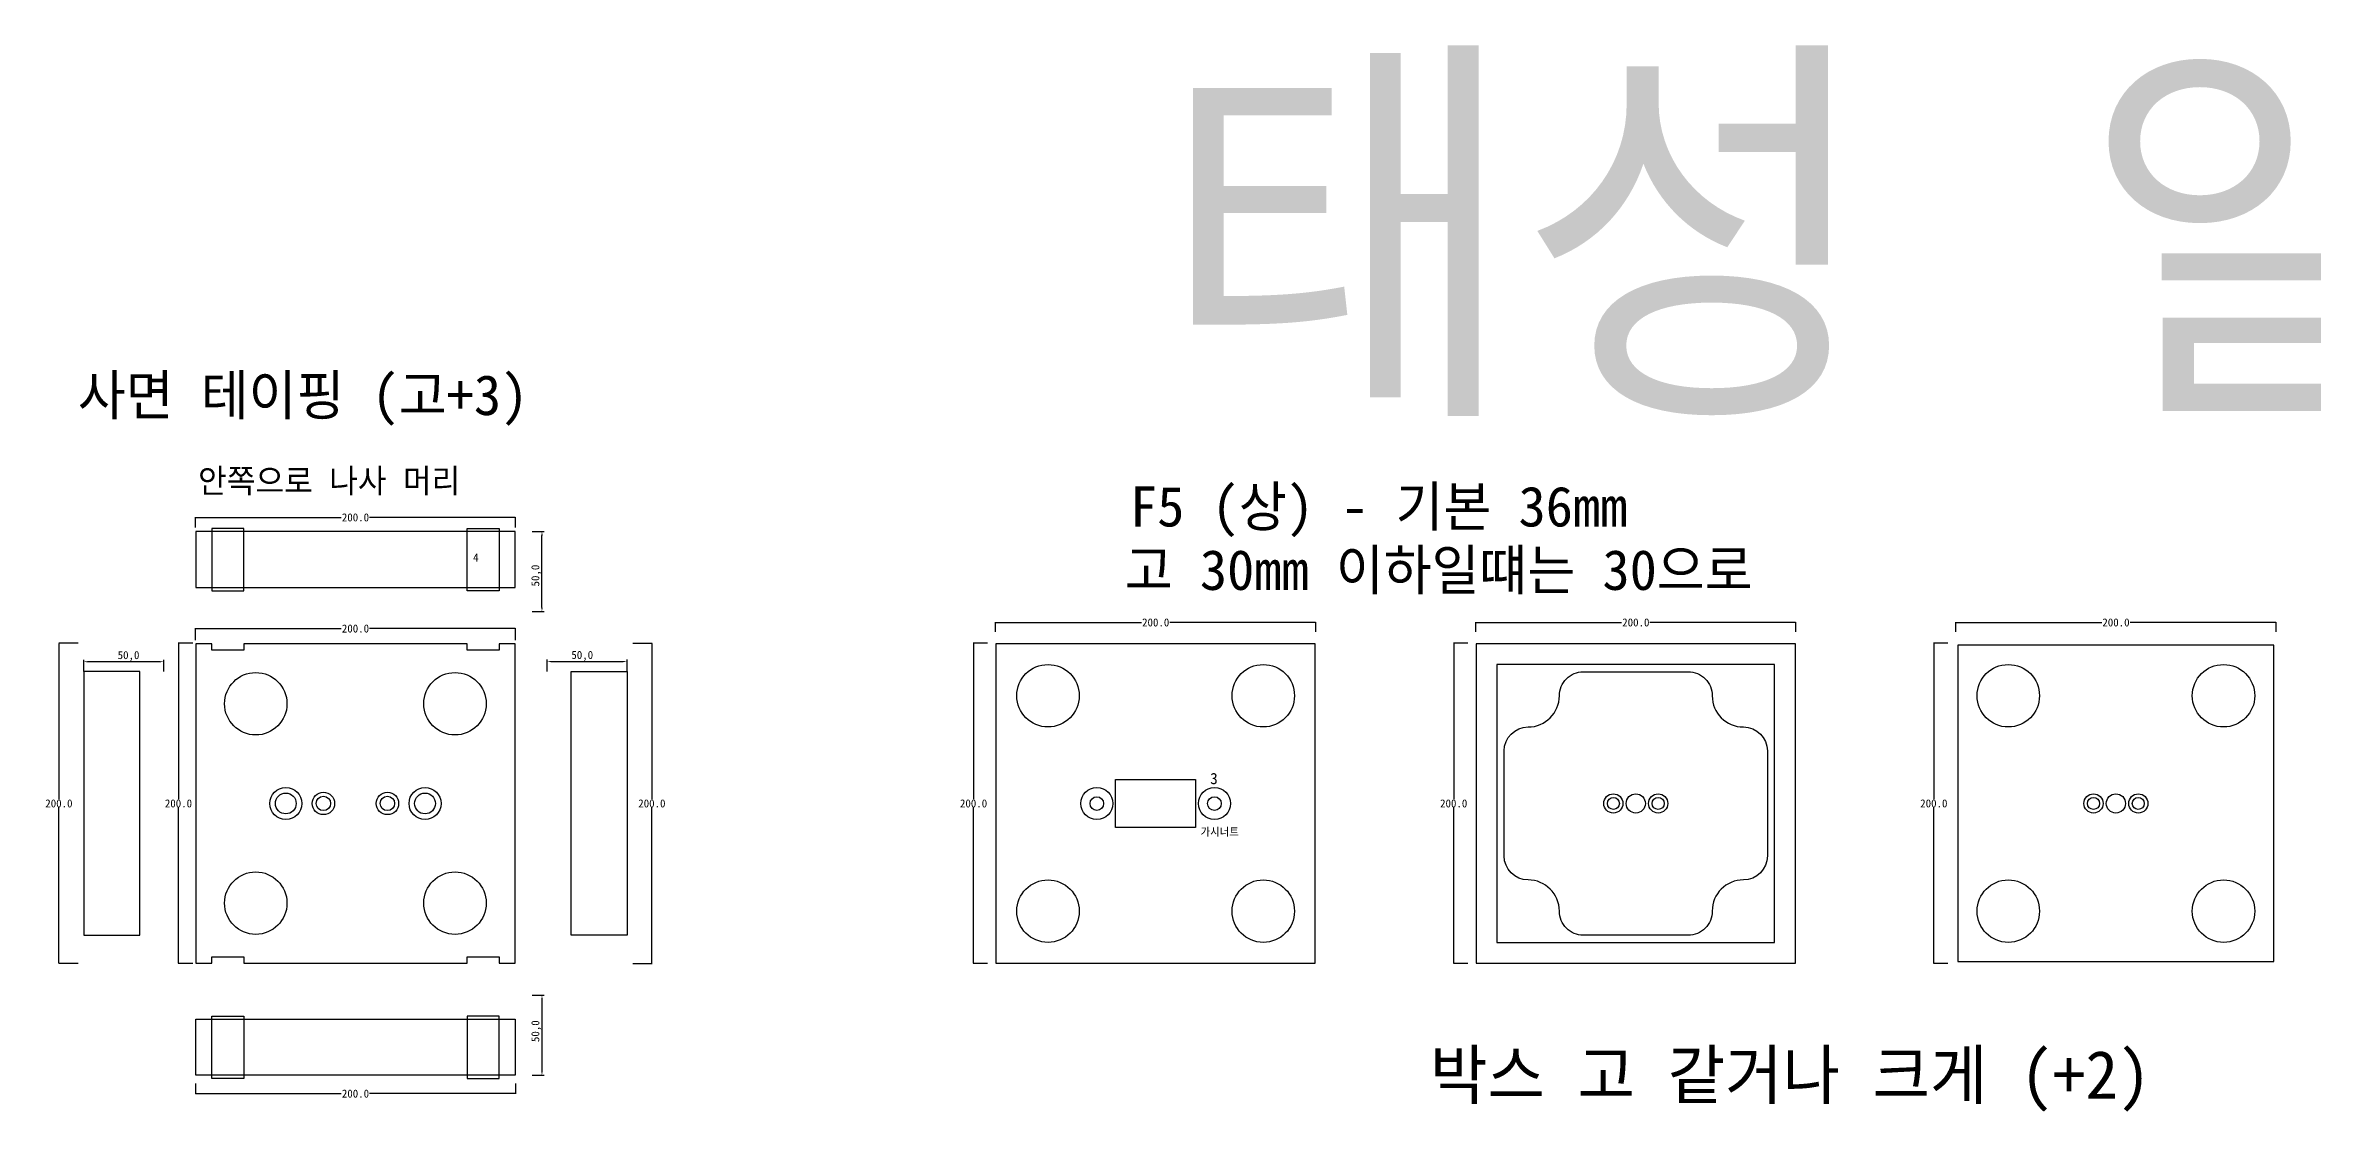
# Model space of a CAD drawing. Header units: millimetres. Extents: x 563 to 2857, y 266 to 931.
# Drawn here: x 563 to 1980, y 266 to 931 of the extents above; entities that cross this region are included whole.
import ezdxf

# ---------------------------------------------------------------- set-up
doc = ezdxf.new("R2010")
doc.units = ezdxf.units.MM
for name, color, linetype in [('TEXT', 7, 'Continuous'), ('볼트 구멍', 7, 'Continuous'), ('치구', 7, 'Continuous'), ('치수', 7, 'Continuous')]:
    doc.layers.add(name, color=color, linetype=linetype)
doc.dimstyles.new('ISO-25', dxfattribs={"dimtxt": 2.5, "dimasz": 2.5, "dimexe": 1.25, "dimexo": 0.625, "dimtad": 1, "dimtxsty": 'Standard', "dimcen": 2.5, "dimadec": 0, "dimazin": 0, "dimtfac": 1, "dimtmove": 0, "dimatfit": 3, "dimfxl": 0, "dimarcsym": 0})
doc.dimstyles.get("Standard").update_dxf_attribs({"dimtxt": 7, "dimasz": 0.18, "dimexe": 0.18, "dimexo": 0.0625, "dimgap": 0.09, "dimtad": 0, "dimtih": 1, "dimtoh": 1, "dimdec": 1, "dimzin": 0, "dimdsep": 46, "dimtxsty": 'Standard', "dimcen": 0.09, "dimadec": 0, "dimazin": 0, "dimtfac": 1, "dimtdec": 1, "dimtofl": 0, "dimtmove": 0, "dimatfit": 3, "dimfxl": 0, "dimtolj": 1, "dimtzin": 0, "dimarcsym": 0})

# ---------------------------------------------------------------- blocks, each defined once
blk = doc.blocks.new('*D22')
at = {"layer": 'Defpoints', "color": 0}
for p in [(587.4, 546.5), (587.4, 539.8), (637.4, 539.7)]:
    blk.add_point(p, dxfattribs=at)
at = {"layer": '치수', "color": 0, "lineweight": -2}
for p, q in [((587.4, 540.4), (587.4, 547.7)), ((634.9, 546.5), (589.9, 546.5)), ((637.4, 540.3), (637.4, 547.7))]:
    blk.add_line(p, q, dxfattribs=at)
at = {"layer": '치수', "color": 0}
for points in [[(589.9, 546.9), (589.9, 546.1), (587.4, 546.5)], [(634.9, 546.9), (634.9, 546.1), (637.4, 546.5)]]:
    blk.add_solid(points, dxfattribs=at)
at = {"layer": '치수', "color": 0, "insert": (615.4, 550), "char_height": 5, "attachment_point": 5}
blk.add_mtext('50,0', dxfattribs=at)
blk = doc.blocks.new('*D23')
at = {"layer": 'Defpoints', "color": 0}
for p in [(584, 558), (571.9, 358), (584, 358)]:
    blk.add_point(p, dxfattribs=at)
at = {"layer": '치수', "color": 0, "lineweight": -2}
for p, q in [((583.9, 558), (571.8, 558)), ((571.9, 557.8), (571.9, 460.6)), ((571.9, 358.2), (571.9, 455.4)), ((583.9, 358), (571.8, 358))]:
    blk.add_line(p, q, dxfattribs=at)
at = {"layer": '치수', "color": 0}
for points in [[(571.9, 557.8), (572, 557.8), (571.9, 558)], [(571.9, 358.2), (572, 358.2), (571.9, 358)]]:
    blk.add_solid(points, dxfattribs=at)
at = {"layer": '치수', "color": 0, "insert": (571.9, 458), "char_height": 5, "attachment_point": 5}
blk.add_mtext('\\A1;200.0', dxfattribs=at)
blk = doc.blocks.new('*D25')
at = {"layer": 'Defpoints', "color": 0}
for p in [(655.7, 558), (646.6, 358), (655.7, 358)]:
    blk.add_point(p, dxfattribs=at)
at = {"layer": '치수', "color": 0, "lineweight": -2}
for p, q in [((655.6, 558), (646.5, 558)), ((646.6, 557.8), (646.6, 460.6)), ((646.6, 358.2), (646.6, 455.4)), ((655.6, 358), (646.5, 358))]:
    blk.add_line(p, q, dxfattribs=at)
at = {"layer": '치수', "color": 0}
for points in [[(646.6, 557.8), (646.7, 557.8), (646.6, 558)], [(646.6, 358.2), (646.7, 358.2), (646.6, 358)]]:
    blk.add_solid(points, dxfattribs=at)
at = {"layer": '치수', "color": 0, "insert": (646.6, 458), "char_height": 5, "attachment_point": 5}
blk.add_mtext('\\A1;200.0', dxfattribs=at)
blk = doc.blocks.new('*D26')
at = {"layer": 'Defpoints', "color": 0}
for p in [(930.3, 558), (930.3, 358), (942.4, 358)]:
    blk.add_point(p, dxfattribs=at)
at = {"layer": '치수', "color": 0, "lineweight": -2}
for p, q in [((930.4, 558), (942.6, 558)), ((942.4, 557.8), (942.4, 460.6)), ((942.4, 358.2), (942.4, 455.4)), ((930.4, 358), (942.6, 358))]:
    blk.add_line(p, q, dxfattribs=at)
at = {"layer": '치수', "color": 0}
for points in [[(942.3, 557.8), (942.4, 557.8), (942.4, 558)], [(942.3, 358.2), (942.4, 358.2), (942.4, 358)]]:
    blk.add_solid(points, dxfattribs=at)
at = {"layer": '치수', "color": 0, "insert": (942.4, 458), "char_height": 5, "attachment_point": 5}
blk.add_mtext('\\A1;200.0', dxfattribs=at)
blk = doc.blocks.new('*D27')
at = {"layer": 'Defpoints', "color": 0}
for p in [(1152.3, 558), (1143.4, 358), (1152.3, 358)]:
    blk.add_point(p, dxfattribs=at)
at = {"layer": '치수', "color": 0, "lineweight": -2}
for p, q in [((1152.2, 558), (1143.2, 558)), ((1143.4, 557.8), (1143.4, 460.6)), ((1143.4, 358.2), (1143.4, 455.4)), ((1152.2, 358), (1143.2, 358))]:
    blk.add_line(p, q, dxfattribs=at)
at = {"layer": '치수', "color": 0}
for points in [[(1143.3, 557.8), (1143.4, 557.8), (1143.4, 558)], [(1143.3, 358.2), (1143.4, 358.2), (1143.4, 358)]]:
    blk.add_solid(points, dxfattribs=at)
at = {"layer": '치수', "color": 0, "insert": (1143.4, 458), "char_height": 5, "attachment_point": 5}
blk.add_mtext('\\A1;200.0', dxfattribs=at)
blk = doc.blocks.new('*D28')
at = {"layer": 'Defpoints', "color": 0}
for p in [(866.8, 338.3), (866.8, 288.3), (873.7, 288.3)]:
    blk.add_point(p, dxfattribs=at)
at = {"layer": '치수', "color": 0, "lineweight": -2}
for p, q in [((867.5, 338.3), (875, 338.3)), ((873.7, 335.8), (873.7, 290.8)), ((867.5, 288.3), (875, 288.3))]:
    blk.add_line(p, q, dxfattribs=at)
at = {"layer": '치수', "color": 0}
for points in [[(873.3, 335.8), (874.2, 335.8), (873.7, 338.3)], [(873.3, 290.8), (874.2, 290.8), (873.7, 288.3)]]:
    blk.add_solid(points, dxfattribs=at)
at = {"layer": '치수', "color": 0, "insert": (870.2, 315.8), "char_height": 5, "attachment_point": 5, "rotation": 90}
blk.add_mtext('50,0', dxfattribs=at)
blk = doc.blocks.new('*D29')
at = {"layer": 'Defpoints', "color": 0}
for p in [(657.2, 283.2), (857.2, 283.2), (857.2, 276.8)]:
    blk.add_point(p, dxfattribs=at)
at = {"layer": '치수', "color": 0, "lineweight": -2}
for p, q in [((657.2, 283.1), (657.2, 276.6)), ((657.3, 276.8), (748.3, 276.8)), ((857, 276.8), (766, 276.8)), ((857.2, 283.1), (857.2, 276.6))]:
    blk.add_line(p, q, dxfattribs=at)
at = {"layer": '치수', "color": 0}
for points in [[(657.3, 276.8), (657.3, 276.7), (657.2, 276.8)], [(857, 276.8), (857, 276.7), (857.2, 276.8)]]:
    blk.add_solid(points, dxfattribs=at)
at = {"layer": '치수', "color": 0, "insert": (757.2, 276.8), "char_height": 5, "attachment_point": 5}
blk.add_mtext('\\A1;200.0', dxfattribs=at)
blk = doc.blocks.new('*D30')
at = {"layer": 'Defpoints', "color": 0}
for p in [(657.2, 630.2), (857.2, 636.6), (857.2, 630.2)]:
    blk.add_point(p, dxfattribs=at)
at = {"layer": '치수', "color": 0, "lineweight": -2}
for p, q in [((657.2, 630.3), (657.2, 636.8)), ((657.3, 636.6), (748.3, 636.6)), ((857, 636.6), (766, 636.6)), ((857.2, 630.3), (857.2, 636.8))]:
    blk.add_line(p, q, dxfattribs=at)
at = {"layer": '치수', "color": 0}
for points in [[(657.3, 636.6), (657.3, 636.6), (657.2, 636.6)], [(857, 636.6), (857, 636.6), (857.2, 636.6)]]:
    blk.add_solid(points, dxfattribs=at)
at = {"layer": '치수', "color": 0, "insert": (757.2, 636.6), "char_height": 5, "attachment_point": 5}
blk.add_mtext('\\A1;200.0', dxfattribs=at)
blk = doc.blocks.new('*D31')
at = {"layer": 'Defpoints', "color": 0}
for p in [(857.2, 567.2), (657.2, 559.8), (857.2, 559.8)]:
    blk.add_point(p, dxfattribs=at)
at = {"layer": '치수', "color": 0, "lineweight": -2}
for p, q in [((657.2, 559.9), (657.2, 567.4)), ((657.3, 567.2), (748.3, 567.2)), ((857, 567.2), (766, 567.2)), ((857.2, 559.9), (857.2, 567.4))]:
    blk.add_line(p, q, dxfattribs=at)
at = {"layer": '치수', "color": 0}
for points in [[(657.3, 567.3), (657.3, 567.2), (657.2, 567.2)], [(857, 567.3), (857, 567.2), (857.2, 567.2)]]:
    blk.add_solid(points, dxfattribs=at)
at = {"layer": '치수', "color": 0, "insert": (757.2, 567.2), "char_height": 5, "attachment_point": 5}
blk.add_mtext('\\A1;200.0', dxfattribs=at)
blk = doc.blocks.new('*D32')
at = {"layer": 'Defpoints', "color": 0}
for p in [(866.8, 627.8), (873.7, 627.8), (866.8, 577.8)]:
    blk.add_point(p, dxfattribs=at)
at = {"layer": '치수', "color": 0, "lineweight": -2}
for p, q in [((867.5, 627.8), (875, 627.8)), ((873.7, 580.3), (873.7, 625.3)), ((867.5, 577.8), (875, 577.8))]:
    blk.add_line(p, q, dxfattribs=at)
at = {"layer": '치수', "color": 0}
for points in [[(873.3, 625.3), (874.2, 625.3), (873.7, 627.8)], [(873.3, 580.3), (874.2, 580.3), (873.7, 577.8)]]:
    blk.add_solid(points, dxfattribs=at)
at = {"layer": '치수', "color": 0, "insert": (870.2, 600.3), "char_height": 5, "attachment_point": 5, "rotation": 90}
blk.add_mtext('50,0', dxfattribs=at)
blk = doc.blocks.new('*D33')
at = {"layer": 'Defpoints', "color": 0}
for p in [(876.9, 539.8), (926.9, 546.6), (926.9, 539.8)]:
    blk.add_point(p, dxfattribs=at)
at = {"layer": '치수', "color": 0, "lineweight": -2}
for p, q in [((876.9, 540.4), (876.9, 547.8)), ((879.4, 546.6), (924.4, 546.6)), ((926.9, 540.4), (926.9, 547.8))]:
    blk.add_line(p, q, dxfattribs=at)
at = {"layer": '치수', "color": 0}
for points in [[(879.4, 547), (879.4, 546.2), (876.9, 546.6)], [(924.4, 547), (924.4, 546.2), (926.9, 546.6)]]:
    blk.add_solid(points, dxfattribs=at)
at = {"layer": '치수', "color": 0, "insert": (898.9, 550.1), "char_height": 5, "attachment_point": 5}
blk.add_mtext('50,0', dxfattribs=at)
blk = doc.blocks.new('*D34')
at = {"layer": 'Defpoints', "color": 0}
for p in [(1357.2, 571), (1157.2, 565.1), (1357.2, 565.1)]:
    blk.add_point(p, dxfattribs=at)
at = {"layer": '치수', "color": 0, "lineweight": -2}
for p, q in [((1157.2, 565.2), (1157.2, 571.2)), ((1157.3, 571), (1248.3, 571)), ((1357, 571), (1266, 571)), ((1357.2, 565.2), (1357.2, 571.2))]:
    blk.add_line(p, q, dxfattribs=at)
at = {"layer": '치수', "color": 0}
for points in [[(1157.3, 571), (1157.3, 571), (1157.2, 571)], [(1357, 571), (1357, 571), (1357.2, 571)]]:
    blk.add_solid(points, dxfattribs=at)
at = {"layer": '치수', "color": 0, "insert": (1257.2, 571), "char_height": 5, "attachment_point": 5}
blk.add_mtext('\\A1;200.0', dxfattribs=at)
blk = doc.blocks.new('*D35')
at = {"layer": 'Defpoints', "color": 0}
for p in [(1452.3, 558), (1443.4, 358), (1452.3, 358)]:
    blk.add_point(p, dxfattribs=at)
at = {"layer": '치수', "color": 0, "lineweight": -2}
for p, q in [((1452.2, 558), (1443.2, 558)), ((1443.4, 557.8), (1443.4, 460.6)), ((1443.4, 358.2), (1443.4, 455.4)), ((1452.2, 358), (1443.2, 358))]:
    blk.add_line(p, q, dxfattribs=at)
at = {"layer": '치수', "color": 0}
for points in [[(1443.3, 557.8), (1443.4, 557.8), (1443.4, 558)], [(1443.3, 358.2), (1443.4, 358.2), (1443.4, 358)]]:
    blk.add_solid(points, dxfattribs=at)
at = {"layer": '치수', "color": 0, "insert": (1443.4, 458), "char_height": 5, "attachment_point": 5}
blk.add_mtext('\\A1;200.0', dxfattribs=at)
blk = doc.blocks.new('*D37')
at = {"layer": 'Defpoints', "color": 0}
for p in [(1752.3, 558), (1743.4, 358), (1752.3, 358)]:
    blk.add_point(p, dxfattribs=at)
at = {"layer": '치수', "color": 0, "lineweight": -2}
for p, q in [((1752.2, 558), (1743.2, 558)), ((1743.4, 557.8), (1743.4, 460.6)), ((1743.4, 358.2), (1743.4, 455.4)), ((1752.2, 358), (1743.2, 358))]:
    blk.add_line(p, q, dxfattribs=at)
at = {"layer": '치수', "color": 0}
for points in [[(1743.3, 557.8), (1743.4, 557.8), (1743.4, 558)], [(1743.3, 358.2), (1743.4, 358.2), (1743.4, 358)]]:
    blk.add_solid(points, dxfattribs=at)
at = {"layer": '치수', "color": 0, "insert": (1743.4, 458), "char_height": 5, "attachment_point": 5}
blk.add_mtext('\\A1;200.0', dxfattribs=at)
blk = doc.blocks.new('*D38')
at = {"layer": 'Defpoints', "color": 0}
for p in [(1957.2, 571), (1757.2, 565.1), (1957.2, 565.1)]:
    blk.add_point(p, dxfattribs=at)
at = {"layer": '치수', "color": 0, "lineweight": -2}
for p, q in [((1757.2, 565.2), (1757.2, 571.2)), ((1757.3, 571), (1848.3, 571)), ((1957, 571), (1866, 571)), ((1957.2, 565.2), (1957.2, 571.2))]:
    blk.add_line(p, q, dxfattribs=at)
at = {"layer": '치수', "color": 0}
for points in [[(1757.3, 571), (1757.3, 571), (1757.2, 571)], [(1957, 571), (1957, 571), (1957.2, 571)]]:
    blk.add_solid(points, dxfattribs=at)
at = {"layer": '치수', "color": 0, "insert": (1857.2, 571), "char_height": 5, "attachment_point": 5}
blk.add_mtext('\\A1;200.0', dxfattribs=at)
blk = doc.blocks.new('*D39')
at = {"layer": 'Defpoints', "color": 0}
for p in [(1657.2, 571), (1457.2, 565.1), (1657.2, 565.1)]:
    blk.add_point(p, dxfattribs=at)
at = {"layer": '치수', "color": 0, "lineweight": -2}
for p, q in [((1457.2, 565.2), (1457.2, 571.2)), ((1457.3, 571), (1548.3, 571)), ((1657, 571), (1566, 571)), ((1657.2, 565.2), (1657.2, 571.2))]:
    blk.add_line(p, q, dxfattribs=at)
at = {"layer": '치수', "color": 0}
for points in [[(1457.3, 571), (1457.3, 571), (1457.2, 571)], [(1657, 571), (1657, 571), (1657.2, 571)]]:
    blk.add_solid(points, dxfattribs=at)
at = {"layer": '치수', "color": 0, "insert": (1557.2, 571), "char_height": 5, "attachment_point": 5}
blk.add_mtext('\\A1;200.0', dxfattribs=at)

msp = doc.modelspace()

# ---------------------------------------------------------------- linework, layer by layer
at = {"layer": '볼트 구멍', "color": 3}
msp.add_lwpolyline([(1282.16, 443.01), (1232.16, 443.01), (1232.16, 473.01), (1282.16, 473.01)], close=True, dxfattribs=at)
at = {"layer": '볼트 구멍', "color": 2}
for centre, radius in [((713.66, 458.01), 10), ((800.66, 458.01), 10), ((737.16, 458.01), 7), ((777.16, 458.01), 7)]:
    msp.add_circle(centre, radius, dxfattribs=at)
at = {"layer": '볼트 구멍', "color": 1}
for centre in [(1220.41, 457.95), (1293.91, 457.95)]:
    msp.add_circle(centre, 10, dxfattribs=at)
at = {"layer": '볼트 구멍', "color": 3}
for centre, radius in [((713.66, 458.01), 6.5), ((737.16, 458.01), 4.5), ((777.16, 458.01), 4.5), ((800.66, 458.01), 6.5), ((1220.41, 457.95), 4.25), ((1293.91, 457.95), 4.25), ((1543.16, 458.01), 3.75), ((1557.16, 458.01), 6), ((1571.16, 458.01), 3.75), ((1843.16, 458.01), 3.75), ((1857.16, 458.01), 6), ((1871.16, 458.01), 3.75)]:
    msp.add_circle(centre, radius, dxfattribs=at)
at = {"layer": '볼트 구멍', "color": 6}
for centre in [(1543.16, 458.01), (1571.16, 458.01), (1843.16, 458.01), (1871.16, 458.01)]:
    msp.add_circle(centre, 6, dxfattribs=at)
at = {"layer": '치구'}
for points in [[(657.41, 592.76), (856.91, 592.76), (856.91, 627.76), (657.41, 627.76)], [(657.41, 358.26), (667.41, 358.26), (667.41, 362.26), (687.41, 362.26), (687.41, 358.26), (826.91, 358.26), (826.91, 362.26), (846.91, 362.26), (846.91, 358.26), (856.91, 358.26), (856.91, 557.76), (846.91, 557.76), (846.91, 553.76), (826.91, 553.76), (826.91, 557.76), (687.41, 557.76), (687.41, 553.76), (667.41, 553.76), (667.41, 557.76), (657.41, 557.76)], [(1157.41, 557.76), (1157.41, 358.26), (1356.91, 358.26), (1356.91, 557.76)], [(1457.41, 557.76), (1457.41, 358.26), (1656.91, 358.26), (1656.91, 557.76)], [(1758.41, 556.76), (1758.41, 359.26), (1955.91, 359.26), (1955.91, 556.76)], [(622.41, 540.36), (587.41, 540.36), (587.41, 375.66), (622.41, 375.66)], [(891.91, 540.36), (926.91, 540.36), (926.91, 375.66), (891.91, 375.66)], [(1470.41, 544.76), (1470.41, 371.26), (1643.91, 371.26), (1643.91, 544.76)], [(657.41, 323.26), (856.91, 323.26), (856.91, 288.26), (657.41, 288.26)]]:
    msp.add_lwpolyline(points, close=True, dxfattribs=at)
at = {"layer": '치구', "color": 1}
for points in [[(667.41, 590.76), (687.41, 590.76), (687.41, 629.76), (667.41, 629.76)], [(846.91, 590.76), (826.91, 590.76), (826.91, 629.76), (846.91, 629.76)], [(667.41, 325.26), (687.41, 325.26), (687.41, 286.27), (667.41, 286.27)], [(846.91, 325.26), (826.91, 325.26), (826.91, 286.27), (846.91, 286.27)]]:
    msp.add_lwpolyline(points, close=True, dxfattribs=at)
at = {"layer": '치구'}
msp.add_lwpolyline([(1524.41, 540.26), (1589.91, 540.26, -0.4142136), (1604.91, 525.26, 0.4142135), (1624.41, 505.76, -0.4142134), (1639.41, 490.76), (1639.41, 425.26, -0.4142134), (1624.41, 410.26, 0.4142135), (1604.91, 390.76, -0.4142136), (1589.91, 375.76), (1524.41, 375.76, -0.4142136), (1509.41, 390.76, 0.4142135), (1489.91, 410.26, -0.4142134), (1474.91, 425.26), (1474.91, 490.76, -0.4142134), (1489.91, 505.76, 0.4142135), (1509.41, 525.26, -0.4142136)], format="xyb", close=True, dxfattribs=at)
for centre in [(694.91, 520.26), (819.41, 520.26), (1189.91, 525.26), (1324.41, 525.26), (1789.91, 525.26), (1924.41, 525.26), (694.91, 395.76), (819.41, 395.76), (1189.91, 390.76), (1324.41, 390.76), (1789.91, 390.76), (1924.41, 390.76)]:
    msp.add_circle(centre, 19.5, dxfattribs=at)

# ---------------------------------------------------------------- texts
at = {"layer": 'TEXT', "linetype": 'Continuous'}
for s, height, p in [('태성 일제', 187.5, (1259.45, 719.85)), ('사면 테이핑 (고+3)', 25, (583.76, 700.53))]:
    msp.add_text(s, height=height, dxfattribs=at).set_placement(p)
at = {"layer": 'TEXT', "color": 1}
for s, height, p in [('안쪽으로 나사 머리', 15, (658.81, 651.94)), ('4', 5, (830.72, 609.07)), ('3', 7, (1291.24, 470.08)), ('가시너트', 5, (1285.24, 437.8)), ('박스 고 같거나 크게 (+2)', 30, (1428.62, 273.58))]:
    msp.add_text(s, height=height, dxfattribs=at).set_placement(p)
at = {"layer": 'TEXT', "color": 1, "linetype": 'Continuous'}
msp.add_text('F5 (상) - 기본 36mm', height=25, dxfattribs=at).set_placement((1241.13, 630.93))
at = {"layer": 'TEXT', "color": 2, "linetype": 'Continuous'}
msp.add_text('고 30mm 이하일떄는 30으로', height=25, dxfattribs=at).set_placement((1237.89, 591.34))

# ---------------------------------------------------------------- dimensions: what is measured, and where the dimension line sits
at = {"layer": '치수', "color": 4}
for base, p1, p2, dimstyle, override, picture, middle in [((857.16, 636.59), (657.16, 630.19), (857.16, 630.19), 'Standard', {"dimtxt": 5}, '*D30', (757.16, 636.59)), ((926.91, 546.59), (876.91, 539.81), (926.91, 539.81), 'ISO-25', {"dimtxt": 5, "dimdec": 1, "dimzin": 0, "dimtdec": 1}, '*D33', (898.91, 546.59)), ((857.16, 276.75), (657.16, 283.15), (857.16, 283.15), 'Standard', {"dimtxt": 5}, '*D29', (757.16, 276.75))]:
    dim = msp.add_linear_dim(base=base, p1=p1, p2=p2, dimstyle=dimstyle, override=override, dxfattribs=at)
    dim.commit()
    dim.dimension.update_dxf_attribs({"geometry": picture, "text_midpoint": middle, "dimtype": 160})
for base, p1, p2, angle, picture, middle in [((873.74, 627.76), (866.84, 577.76), (866.84, 627.76), 90, '*D32', (873.74, 600.26)), ((587.41, 546.49), (637.41, 539.71), (587.41, 539.81), 180, '*D22', (615.41, 546.49)), ((873.74, 288.26), (866.84, 338.26), (866.84, 288.26), 270, '*D28', (873.74, 315.76))]:
    dim = msp.add_linear_dim(base=base, p1=p1, p2=p2, angle=angle, dimstyle='ISO-25', override={"dimtxt": 5, "dimdec": 1, "dimzin": 0, "dimtdec": 1}, dxfattribs=at)
    dim.commit()
    dim.dimension.update_dxf_attribs({"geometry": picture, "text_midpoint": middle, "dimtype": 160})
for base, p1, p2, picture, middle in [((857.16, 567.24), (657.16, 559.84), (857.16, 559.84), '*D31', (757.16, 567.24)), ((1357.16, 571), (1157.16, 565.12), (1357.16, 565.12), '*D34', (1257.16, 571)), ((1657.16, 571), (1457.16, 565.12), (1657.16, 565.12), '*D39', (1557.16, 571)), ((1957.16, 571), (1757.16, 565.12), (1957.16, 565.12), '*D38', (1857.16, 571))]:
    dim = msp.add_linear_dim(base=base, p1=p1, p2=p2, dimstyle='Standard', override={"dimtxt": 5}, dxfattribs=at)
    dim.commit()
    dim.dimension.update_dxf_attribs({"geometry": picture, "text_midpoint": middle})
for base, p1, p2, picture, middle in [((571.94, 358.01), (584.01, 558.01), (584.01, 358.01), '*D23', (571.94, 458.01)), ((646.63, 358.01), (655.7, 558.01), (655.7, 358.01), '*D25', (646.63, 458.01)), ((942.38, 358.01), (930.31, 558.01), (930.31, 358.01), '*D26', (942.38, 458.01)), ((1143.36, 358.01), (1152.27, 558.01), (1152.27, 358.01), '*D27', (1143.36, 458.01)), ((1443.36, 358.01), (1452.27, 558.01), (1452.27, 358.01), '*D35', (1443.36, 458.01)), ((1743.36, 358.01), (1752.27, 558.01), (1752.27, 358.01), '*D37', (1743.36, 458.01))]:
    dim = msp.add_linear_dim(base=base, p1=p1, p2=p2, angle=90, dimstyle='Standard', override={"dimtxt": 5}, dxfattribs=at)
    dim.commit()
    dim.dimension.update_dxf_attribs({"geometry": picture, "text_midpoint": middle})

doc.saveas('drawing.dxf')
